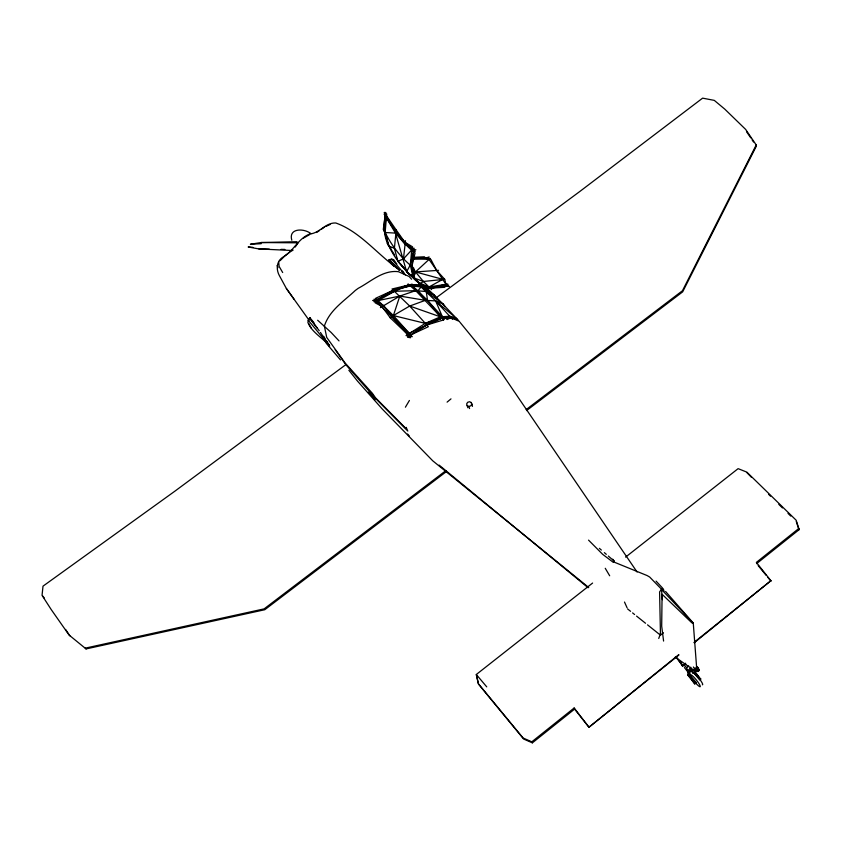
<?xml version="1.0" encoding="UTF-8"?>
<svg xmlns="http://www.w3.org/2000/svg" width="841" height="841" viewBox="0 0 841 841"><rect width="100%" height="100%" fill="white"/><g stroke="black" fill="none" stroke-linecap="round" stroke-linejoin="round"><path stroke-width="1.26" d="M690.503 676.238L689.21 674.083L689.2 671.023L689.935 670.971L689.946 674.03L691.733 677.268L696.243 682.745L694.792 683.933L687.854 675.176L687.917 672.054L684.406 667.544M694.792 683.933L688.579 675.123L688.653 672.001L687.581 670.624L690.829 668.175L690.734 667.165M416.358 280.326L414.634 278.949L413.614 267.88C401.504 258.418 392.001 246.224 385.136 232.505L395.459 233.094L404.71 243.816L411.88 248.347L414.119 248.211L411.88 266.345L414.634 278.949L418.976 282.755L408.2 273.01L397.898 261.299L394.397 248.253L396.216 229.971L384.19 212.468L385.84 212.531C383.549 223.37 383.118 236.374 389.015 246.182C396.542 262.56 409.483 275.081 423.065 286.487L430.277 288.211L444.889 287.275L444.164 286.003L430.277 288.211L421.53 285.025L406.634 271.664L395.459 233.094L384.095 214.087L386.713 214.013L385.136 232.505L388.3 244.994L390.771 247.801L389.015 246.182L385.136 232.505L383.286 229.488L385.115 215.653L386.072 215.496C393.924 229.246 402.061 243.406 415.107 252.889L411.88 266.345L413.152 277.593C417.662 284.384 426.503 284.1 431.685 289.598M399.559 262.728L397.898 261.299L403.459 258.881L405.478 240.694M685.604 663.213L682.545 666.083L685.079 664.043M699.344 670.424L698.24 668.069L696.947 668.627L695.696 670.119L697.935 671.56M314.019 322.807L309.94 317.74L308.226 320.221L307.901 322.524C311.906 332.416 322.681 337.903 329.556 345.945L326.287 340.605M658.745 638.456L660.521 633.546M698.019 668.616L698.44 667.849L696.684 668.238L693.268 623.076L661.499 589.478L662.361 599.696M414.928 274.366L415.517 271.937L430.15 258.408L414.287 257.861M372.616 300.479L378.229 300.552L399.811 296.064L425.378 300.342L435.638 300.889L451.039 317.698L459.175 321.325L456.432 318.361L449.714 316.258L445.457 317.814L443.575 319.937L415.685 290.65L412.689 286.14L413.257 285.141L412.048 284.121L393.315 290.198L375.717 298.25L393.388 315.564L412.258 336.684L406.056 335.58L425.315 323.375L441.903 318.245L442.366 316.71L435.638 300.889L418.713 284.7L409.252 284.878L391.99 289.01L409.683 306.04L428.353 326.707L410.692 334.97L407.538 337.252L410.566 337.735L391.675 316.563L374.003 299.238L377.031 299.47C392.915 293.583 411.459 278.203 428.374 289.64L418.713 284.7M444.836 306.345L443.428 304.221L435.638 300.889L456.432 318.361L434.44 295.223L426.261 291.522L415.685 290.65L399.811 296.064L393.388 315.564L390.256 317.824L407.517 334.34L410.692 334.97L426.786 325.004L440.737 318.771M687.581 670.624L686.613 667.628L684.227 665.336L682.577 665.641M294.098 299.301L286.371 288.484L279.317 275.501C275.901 269.236 276.521 260.941 283.112 256.989C293.667 251.007 298.177 238.508 309.782 233.977C319.664 233.262 325.562 222.392 335.832 222.991C359.748 231.538 376.442 253.299 396.721 267.943M435.649 298.187L579.88 191.433L702.613 98.145L714.282 100.373L724.732 109.088L745.662 129.43L756.217 144.957L682.45 290.734L526.182 409.578M697.883 668.742L698.24 668.069M693.352 666.976L695.433 670.266L696.916 668.5M405.404 407.212L409.409 400.463M471.265 402.513L471.769 404.227L470.771 405.846L468.858 406.434L467.144 405.625L466.639 403.932L467.638 402.313L469.551 401.725L471.265 402.513L471.98 404.689M295.212 247.033L297.283 244.027M664.001 591.36L663.37 588.9L661.531 589.226L659.596 591.906L660.479 635.176L663.475 632.789M403.459 258.881L411.733 249.945L412.521 246.812L404.847 242.219L395.564 231.485L385.977 217.125L384.284 231.044L388.3 244.994L390.949 247.895M308.615 320.326L310.266 318.56L309.94 317.74M280.106 260.668L285.33 255.496L292.878 249.756M696.243 682.745L691.943 678.267M693.489 670.603L690.545 669.941L694.235 670.55L700.616 679.234L694.319 671.528M380.384 307.648L399.811 296.064M447.097 402.135L450.986 398.876M675.218 657.126L695.202 671.118L695.98 670.487M700.921 678.95L699.712 679.927L692.774 671.728L689.935 670.971M678.855 655.076L588.921 727.265L678.75 654.666M694.098 642.345L770.892 580.711L756.364 562.398L798.813 528.484L796.143 520.211L746.882 472.148L738.114 468.647L625.588 557.12M694.203 642.766L770.892 580.711M684.227 665.336L685.783 664.085M686.613 667.628L688.695 665.956M592.6 583.055L476.311 674.503L478.298 683.67L523.113 738.02L531.817 741.815L574.14 707.996L588.763 726.887M486.739 686.866L476.311 674.503L478.561 684.143L487.559 695.171L523.659 739.05L532.364 742.855L574.613 709.089L574.14 707.996M756.564 563.67L798.95 529.798L798.813 528.484M445.877 470.645L264.127 608.873L85.277 648.148L86.066 648.926L264.778 609.725L446.329 471.622M526.55 410.597L682.661 291.859L756.343 146.134L756.217 144.957M345.157 365.162L174.802 491.239L43.007 586.156L42.05 595.354L51.196 609.536L69.046 635.018L86.066 648.926M399.149 270.014L389.005 259.88L391.391 263.895L394.103 266.376M449.441 286.539L444.164 286.003L445.972 284.311L444.7 279.296L423.391 281.483L420.143 283.722L408.2 273.01L400.348 263.654M316.615 232.505L319.601 230.455M321.588 229.099L324.563 227.049M381.604 297.02L392.421 290.66L408.4 285.046M408.074 283.901L415.685 290.65L394.503 291.28L376.516 301.541L373.93 301.688L393.315 290.198L410.44 285.951L412.689 286.14L417.914 290.828L425.378 300.342L409.683 306.04L393.388 315.564L425.315 323.375L440.39 316.836L449.714 316.258L457.651 319.685L451.039 317.698L441.903 318.245M303.422 238.15L309.646 234.586M697.01 669.709L695.433 670.266M697.031 669.657L695.696 670.119M389.362 259.606L391.685 259.123L393.683 259.701L396.899 264.137M396.027 267.512L389.005 259.88L389.541 260.531L391.622 259.564M325.73 226.513L330.093 224.494M429.141 256.936L425.336 258.219L413.961 258.608M443.575 319.937L426.786 325.004L409.21 333.299L391.675 316.563L383.507 305.409L376.516 301.541L375.118 302.792L381.793 306.397L390.256 317.824M430.277 288.211L445.972 284.311L447.906 284.184L444.164 286.003L448.642 285.309M297.02 241.703L261.109 242.544L250.376 244.258L261.194 243.701M695.202 671.118L696.926 670.96M682.608 665L676.164 657.483M687.917 672.054L688.653 672.001M687.854 675.176L688.579 675.123M414.424 257.262L424.453 256.789L425.336 258.219L430.865 259.417L436.616 270.36L445.972 284.311L428.994 286.96L421.53 285.025M438.518 270.329L415.517 271.937L413.541 268.657M415.896 249.756L411.733 249.945L410.324 264.957L413.152 277.593M261.109 242.544L298.492 242.828M252.878 247.338L248.148 246.991L258.881 248.925L269.288 249.136M280.999 249.367L284.91 249.441M413.909 258.965L428.963 259.312L436.616 270.36L444.7 279.296M258.881 248.925L292.847 250.544M412.447 285.225L419.27 285.793L427.859 289.388M457.157 319.233C439.706 312.421 423.927 327.454 409.84 335.464L387.102 310.707M679.433 661.341L680.211 661.552L682.545 666.083L676.637 657.441M689.2 671.023L692.027 671.78L693.846 673.504M409.683 306.04L440.39 316.836L427.543 300.458L417.914 290.828L421.141 286.897L429.499 290.671L434.44 295.223L435.491 297.556M411.501 275.312L414.056 278.014L423.391 281.483L428.994 286.96L442.829 279.349L415.517 271.937L423.391 281.483M394.397 248.253L389.015 246.182L394.639 255.002M613.531 561.872L647.118 575.559L649.662 577.031L661.531 589.226M310.97 233.661C304.326 228.226 288.148 227.774 291.816 240.253M434.44 295.223L421.141 286.897L412.689 286.14L419.985 285.845L429.499 290.671L427.144 288.505M696.979 666.787L698.44 667.849M698.671 671.307L697.862 670.603M613.257 562.324L602.661 554.335L588.553 540.122M443.428 304.221L426.261 291.522L427.543 300.458L442.366 316.71L445.457 317.814L447.107 319.517L451.039 317.698L452.584 319.37M627.596 608.937L630.592 611.323M632.579 612.91L634.577 614.508M636.563 616.096L645.531 623.255M647.528 624.842L659.481 634.387M588.711 587.481L432.747 460.815L382.087 408.821L357.488 381.078L348.847 370.24M588.153 587.754L439.128 465.105M599.37 548.332L601.357 550.046M604.332 552.621L606.319 554.335M608.306 556.048L614.266 561.199L612.679 559.202M317.656 320.242L331.165 332.5L339.018 340.899M423.065 286.487L406.634 271.664L410.324 264.957L413.33 251.343L415.265 251.312L404.847 242.219L396.216 229.971M697.473 670.95L696.075 669.499M768.674 494.392L770.514 496.201M778.798 504.337L782.477 507.953M787.996 513.378L790.761 516.09M375.097 399.664L368.379 392.106M746.966 472.737L751.391 477.236M389.635 260.09L399.338 270.36M656.075 581.12L662.592 588.111M695.864 669.52L695.002 667.954L696.684 668.238L696.485 666.776L697.946 667.849M411.585 279.244L409.115 276.489L398.424 271.685C383.044 269.782 370.913 281.63 358.224 288.316L355.312 290.45C343.937 301.204 329.346 310.392 324.374 326.066L326.707 337.399L345.031 362.892L372.384 393.304L375.401 397.667L405.993 428.553L406.192 427.407L407.79 431.044L375.727 398.634L345.987 364.868L335.17 349.688M665.599 591.486L693.268 623.076L691.891 622.866L662.088 594.272L661.688 626.146L663.591 641.063M697.83 668.08L699.05 669.678M696.947 668.627L698.629 670.74M391.685 259.123L404.037 273.619M407.58 434.019L409.273 435.985M326.129 343.128L340.5 359.927M308.226 320.221L329.556 345.945L320.453 332.479M387.175 243.417L388.679 245.215M324.09 339.438L329.556 345.945L326.077 340.983M411.564 275.018L414.056 278.014M758.162 565.615L766.162 575.328M767.759 577.273L770.955 581.163M404.006 273.851L401.599 270.918L402.818 271.254L405.33 274.933M323.848 339.007L329.556 345.945M459.754 321.998L502.024 373.677L637.079 572.027M574.613 709.089L588.921 727.265M690.219 668.511L691.281 669.888M309.856 318.487L319.265 330.723M309.562 318.024L317.467 328.337M42.912 596.206L44.268 598.014M286.371 288.484L308.878 319.948M311.307 328.169L308.721 323.438M746.493 131.638L750.719 137.85M752.117 139.921L753.525 141.992M65.587 629.457L69.845 635.796M396.048 257.209L397.446 259.417M323.669 336.326L324.983 338.46M605.247 568.285L609.683 575.78M282.681 272.526L279.107 266.376L278.634 261.456M389.541 260.531L391.054 263.244M695.044 668.784L695.759 670.098M531.817 741.815L532.364 742.855M624.495 602.04L627.081 607.791M277.152 265.546L277.993 267.638M661.499 589.478L661.793 590.235M467.144 405.625L467.869 407.79M468.858 406.434L469.572 408.579M471.769 404.227L472.474 406.382M796.28 521.515L798.95 529.798M692.952 673.525A7.643 1.262 51 0 1 698.366 677.531A7.643 1.262 51 0 1 702.351 684.805M690.545 675.46A7.643 1.251 51 0 1 694.655 678.004A7.643 1.251 51 0 1 700.238 686.088A7.643 1.251 51 0 1 696.106 683.523"/></g></svg>
